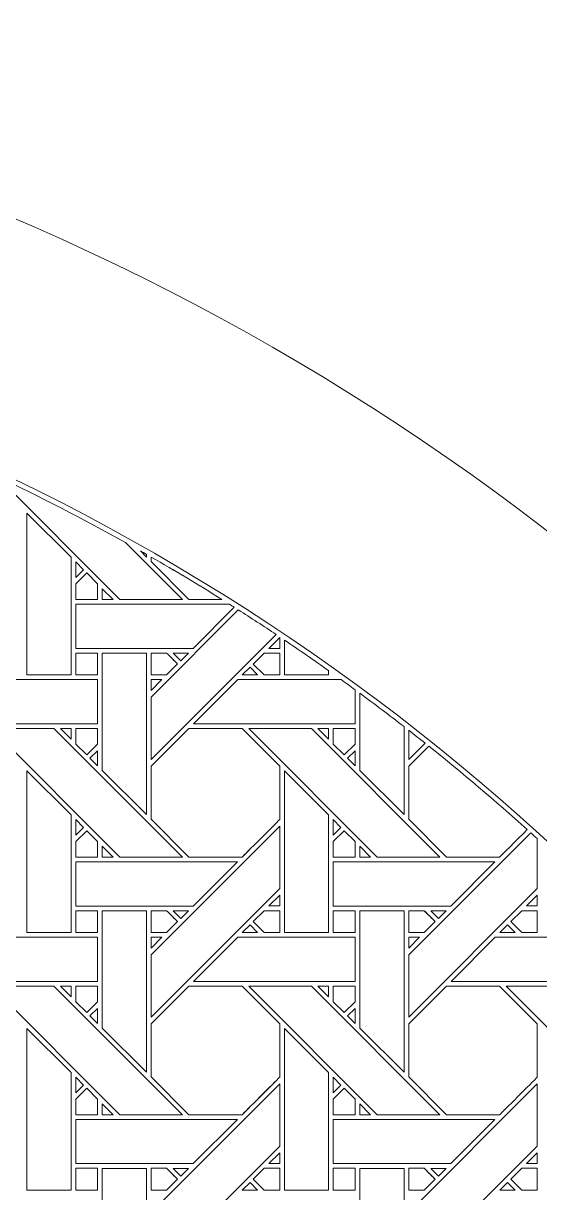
# Model space of a CAD drawing. Header units: inches. Extents: x 3.4 to 21.4, y 0.1 to 18.1.
# Drawn here: x 15.945 to 17.846, y 13.789 to 18.095 of the extents above; entities that cross this region are included whole.
import ezdxf

# ---------------------------------------------------------------- set-up
doc = ezdxf.new("R2010")
doc.units = ezdxf.units.IN
doc.header["$MEASUREMENT"] = 0
doc.layers.add('Design', color=7, linetype='Continuous', lineweight=0)

msp = doc.modelspace()

# ---------------------------------------------------------------- linework, layer by layer
at = {"layer": 'Design'}
for points, knots in [([(12.3829, 18.0948), (7.4123, 18.0948), (3.3829, 14.0653), (3.3829, 9.0948), (3.3829, 4.1242), (7.4123, 0.0948), (12.3829, 0.0948), (17.3534, 0.0948), (21.3829, 4.1242), (21.3829, 9.0948), (21.3829, 14.0653), (17.3534, 18.0948), (12.3829, 18.0948)], [0, 0, 0, 0, 1, 1, 1, 2, 2, 2, 3, 3, 3, 4, 4, 4, 4]), ([(12.3829, 17.2202), (7.8953, 17.2202), (4.2574, 13.5823), (4.2574, 9.0948), (4.2574, 4.6072), (7.8953, 0.9693), (12.3829, 0.9693), (16.8704, 0.9693), (20.5083, 4.6072), (20.5083, 9.0948), (20.5083, 13.5823), (16.8704, 17.2202), (12.3829, 17.2202)], [0, 0, 0, 0, 1, 1, 1, 2, 2, 2, 3, 3, 3, 4, 4, 4, 4]), ([(16.3203, 16.1835), (16.3203, 16.1835), (16.5303, 15.9735), (16.5303, 15.9735), (16.5303, 15.9735), (16.2993, 15.9735), (16.2993, 15.9735), (16.2993, 15.9735), (15.8452, 16.4277), (15.8452, 16.4277), (16.0065, 16.3514), (16.165, 16.2699), (16.3203, 16.1835)], [0, 0, 0, 0, 1, 1, 1, 2, 2, 2, 3, 3, 3, 4, 4, 4, 4]), ([(15.9574, 15.6955), (15.9574, 15.6955), (15.9574, 16.2913), (15.9574, 16.2913), (15.9574, 16.2913), (16.1201, 16.1292), (16.1201, 16.1292), (16.1201, 16.1292), (16.1201, 15.6955), (16.1201, 15.6955), (16.1201, 15.6955), (15.9574, 15.6955), (15.9574, 15.6955)], [0, 0, 0, 0, 1, 1, 1, 2, 2, 2, 3, 3, 3, 4, 4, 4, 4]), ([(16.3982, 16.1396), (16.3982, 16.1396), (16.3982, 16.1299), (16.3982, 16.1299), (16.3982, 16.1299), (16.3758, 16.1522), (16.3758, 16.1522), (16.3833, 16.148), (16.3907, 16.1438), (16.3982, 16.1396)], [0, 0, 0, 0, 1, 1, 1, 2, 2, 2, 3, 3, 3, 3]), ([(16.1374, 16.0549), (16.1374, 16.0549), (16.1374, 16.1117), (16.1374, 16.1117), (16.1374, 16.1117), (16.1656, 16.0831), (16.1656, 16.0831), (16.1656, 16.0831), (16.1374, 16.0549), (16.1374, 16.0549)], [0, 0, 0, 0, 1, 1, 1, 2, 2, 2, 3, 3, 3, 3]), ([(16.5546, 15.9736), (16.5546, 15.9736), (16.4153, 16.1128), (16.4153, 16.1128), (16.4153, 16.1128), (16.4153, 16.1298), (16.4153, 16.1298), (16.5032, 16.0794), (16.59, 16.0273), (16.6758, 15.9736), (16.6758, 15.9736), (16.5546, 15.9736), (16.5546, 15.9736)], [0, 0, 0, 0, 1, 1, 1, 2, 2, 2, 3, 3, 3, 4, 4, 4, 4]), ([(16.4153, 16.1298), (16.5033, 16.0793), (16.5902, 16.0272), (16.676, 15.9735), (16.676, 15.9735), (16.5545, 15.9735), (16.5545, 15.9735), (16.5545, 15.9735), (16.4153, 16.1128), (16.4153, 16.1128), (16.4153, 16.1128), (16.4153, 16.1298), (16.4153, 16.1298)], [0, 0, 0, 0, 1, 1, 1, 2, 2, 2, 3, 3, 3, 4, 4, 4, 4]), ([(16.1375, 15.9733), (16.1375, 15.9733), (16.1375, 16.0306), (16.1375, 16.0306), (16.1375, 16.0306), (16.1778, 16.071), (16.1778, 16.071), (16.1778, 16.071), (16.2181, 16.0306), (16.2181, 16.0306), (16.2181, 16.0306), (16.2181, 15.9733), (16.2181, 15.9733), (16.2181, 15.9733), (16.1375, 15.9733), (16.1375, 15.9733)], [0, 0, 0, 0, 1, 1, 1, 2, 2, 2, 3, 3, 3, 4, 4, 4, 5, 5, 5, 5]), ([(16.1778, 16.071), (16.1778, 16.071), (16.2181, 16.0306), (16.2181, 16.0306), (16.2181, 16.0306), (16.2181, 15.9733), (16.2181, 15.9733), (16.2181, 15.9733), (16.1375, 15.9733), (16.1375, 15.9733), (16.1375, 15.9733), (16.1375, 16.0306), (16.1375, 16.0306), (16.1375, 16.0306), (16.1778, 16.071), (16.1778, 16.071)], [0, 0, 0, 0, 1, 1, 1, 2, 2, 2, 3, 3, 3, 4, 4, 4, 5, 5, 5, 5]), ([(16.2354, 15.9735), (16.2354, 15.9735), (16.2354, 16.0133), (16.2354, 16.0133), (16.2354, 16.0133), (16.2751, 15.9735), (16.2751, 15.9735), (16.2751, 15.9735), (16.2354, 15.9735), (16.2354, 15.9735)], [0, 0, 0, 0, 1, 1, 1, 2, 2, 2, 3, 3, 3, 3]), ([(16.7216, 15.9447), (16.7216, 15.9447), (16.5704, 15.7936), (16.5704, 15.7936), (16.5704, 15.7936), (16.1375, 15.7936), (16.1375, 15.7936), (16.1375, 15.7936), (16.1375, 15.9563), (16.1375, 15.9563), (16.1375, 15.9563), (16.7033, 15.9563), (16.7033, 15.9563), (16.7094, 15.9524), (16.7155, 15.9485), (16.7216, 15.9447)], [0, 0, 0, 0, 1, 1, 1, 2, 2, 2, 3, 3, 3, 4, 4, 4, 5, 5, 5, 5]), ([(16.8756, 15.8444), (16.8756, 15.8444), (16.4153, 15.3841), (16.4153, 15.3841), (16.4153, 15.3841), (16.4153, 15.6142), (16.4153, 15.6142), (16.4153, 15.6142), (16.7364, 15.9353), (16.7364, 15.9353), (16.7832, 15.9055), (16.8296, 15.8751), (16.8756, 15.8444)], [0, 0, 0, 0, 1, 1, 1, 2, 2, 2, 3, 3, 3, 4, 4, 4, 4]), ([(16.889, 15.7936), (16.889, 15.7936), (16.8492, 15.7936), (16.8492, 15.7936), (16.8492, 15.7936), (16.889, 15.8334), (16.889, 15.8334), (16.889, 15.8334), (16.889, 15.7936), (16.889, 15.7936)], [0, 0, 0, 0, 1, 1, 1, 2, 2, 2, 3, 3, 3, 3]), ([(16.9061, 15.8241), (16.9608, 15.7872), (17.0151, 15.7497), (17.0689, 15.7116), (17.0689, 15.7116), (17.0689, 15.6955), (17.0689, 15.6955), (17.0689, 15.6955), (16.9061, 15.6955), (16.9061, 15.6955), (16.9061, 15.6955), (16.9061, 15.8241), (16.9061, 15.8241)], [0, 0, 0, 0, 1, 1, 1, 2, 2, 2, 3, 3, 3, 4, 4, 4, 4]), ([(16.1375, 15.6956), (16.1375, 15.6956), (16.1375, 15.7763), (16.1375, 15.7763), (16.1375, 15.7763), (16.2177, 15.7763), (16.2177, 15.7763), (16.2177, 15.7763), (16.2177, 15.6956), (16.2177, 15.6956), (16.2177, 15.6956), (16.1375, 15.6956), (16.1375, 15.6956)], [0, 0, 0, 0, 1, 1, 1, 2, 2, 2, 3, 3, 3, 4, 4, 4, 4]), ([(16.2177, 15.6956), (16.2177, 15.6956), (16.1375, 15.6956), (16.1375, 15.6956), (16.1375, 15.6956), (16.1375, 15.7763), (16.1375, 15.7763), (16.1375, 15.7763), (16.2177, 15.7763), (16.2177, 15.7763), (16.2177, 15.7763), (16.2177, 15.6956), (16.2177, 15.6956)], [0, 0, 0, 0, 1, 1, 1, 2, 2, 2, 3, 3, 3, 4, 4, 4, 4]), ([(16.2352, 15.3441), (16.2352, 15.3441), (16.2352, 15.7763), (16.2352, 15.7763), (16.2352, 15.7763), (16.3982, 15.7763), (16.3982, 15.7763), (16.3982, 15.7763), (16.3982, 15.1812), (16.3982, 15.1812), (16.3982, 15.1812), (16.2352, 15.3441), (16.2352, 15.3441)], [0, 0, 0, 0, 1, 1, 1, 2, 2, 2, 3, 3, 3, 4, 4, 4, 4]), ([(16.4723, 15.6956), (16.4723, 15.6956), (16.4153, 15.6956), (16.4153, 15.6956), (16.4153, 15.6956), (16.4153, 15.7763), (16.4153, 15.7763), (16.4153, 15.7763), (16.4724, 15.7763), (16.4724, 15.7763), (16.4775, 15.7712), (16.5083, 15.7404), (16.5127, 15.736), (16.5127, 15.736), (16.4723, 15.6956), (16.4723, 15.6956)], [0, 0, 0, 0, 1, 1, 1, 2, 2, 2, 3, 3, 3, 4, 4, 4, 5, 5, 5, 5]), ([(16.5127, 15.736), (16.5127, 15.736), (16.4723, 15.6956), (16.4723, 15.6956), (16.4723, 15.6956), (16.4153, 15.6956), (16.4153, 15.6956), (16.4153, 15.6956), (16.4153, 15.7763), (16.4153, 15.7763), (16.4153, 15.7763), (16.4724, 15.7763), (16.4724, 15.7763), (16.4777, 15.7711), (16.5085, 15.7402), (16.5127, 15.736)], [0, 0, 0, 0, 1, 1, 1, 2, 2, 2, 3, 3, 3, 4, 4, 4, 5, 5, 5, 5]), ([(16.4967, 15.7763), (16.4967, 15.7763), (16.5532, 15.7763), (16.5532, 15.7763), (16.5532, 15.7763), (16.5249, 15.7481), (16.5249, 15.7481), (16.5249, 15.7481), (16.4967, 15.7763), (16.4967, 15.7763)], [0, 0, 0, 0, 1, 1, 1, 2, 2, 2, 3, 3, 3, 3]), ([(16.7915, 15.7359), (16.7915, 15.7359), (16.832, 15.7764), (16.832, 15.7764), (16.832, 15.7764), (16.889, 15.7764), (16.889, 15.7764), (16.889, 15.7764), (16.889, 15.6956), (16.889, 15.6956), (16.889, 15.6956), (16.8319, 15.6956), (16.8319, 15.6956), (16.8319, 15.6956), (16.7915, 15.7359), (16.7915, 15.7359)], [0, 0, 0, 0, 1, 1, 1, 2, 2, 2, 3, 3, 3, 4, 4, 4, 5, 5, 5, 5]), ([(16.889, 15.6956), (16.889, 15.6956), (16.8319, 15.6956), (16.8319, 15.6956), (16.8319, 15.6956), (16.7915, 15.7359), (16.7915, 15.7359), (16.7915, 15.7359), (16.832, 15.7764), (16.832, 15.7764), (16.832, 15.7764), (16.889, 15.7764), (16.889, 15.7764), (16.889, 15.7764), (16.889, 15.6956), (16.889, 15.6956)], [0, 0, 0, 0, 1, 1, 1, 2, 2, 2, 3, 3, 3, 4, 4, 4, 5, 5, 5, 5]), ([(16.7511, 15.6955), (16.7511, 15.6955), (16.7794, 15.7238), (16.7794, 15.7238), (16.7794, 15.7238), (16.8076, 15.6955), (16.8076, 15.6955), (16.8076, 15.6955), (16.7511, 15.6955), (16.7511, 15.6955)], [0, 0, 0, 0, 1, 1, 1, 2, 2, 2, 3, 3, 3, 3]), ([(16.2177, 15.6784), (16.2177, 15.6784), (16.2177, 15.5155), (16.2177, 15.5155), (16.2177, 15.5155), (15.6224, 15.5155), (15.6224, 15.5155), (15.6224, 15.5155), (15.7853, 15.6784), (15.7853, 15.6784), (15.7853, 15.6784), (16.2177, 15.6784), (16.2177, 15.6784)], [0, 0, 0, 0, 1, 1, 1, 2, 2, 2, 3, 3, 3, 4, 4, 4, 4]), ([(16.4551, 15.6784), (16.4551, 15.6784), (16.4153, 15.6385), (16.4153, 15.6385), (16.4153, 15.6385), (16.4153, 15.6784), (16.4153, 15.6784), (16.4153, 15.6784), (16.4551, 15.6784), (16.4551, 15.6784)], [0, 0, 0, 0, 1, 1, 1, 2, 2, 2, 3, 3, 3, 3]), ([(17.1664, 15.6412), (17.1664, 15.6412), (17.1664, 15.5156), (17.1664, 15.5156), (17.1664, 15.5156), (16.5711, 15.5156), (16.5711, 15.5156), (16.5711, 15.5156), (16.734, 15.6784), (16.734, 15.6784), (16.734, 15.6784), (17.1152, 15.6784), (17.1152, 15.6784), (17.1323, 15.666), (17.1494, 15.6537), (17.1664, 15.6412)], [0, 0, 0, 0, 1, 1, 1, 2, 2, 2, 3, 3, 3, 4, 4, 4, 5, 5, 5, 5]), ([(17.184, 15.6283), (17.2388, 15.5879), (17.2931, 15.5469), (17.3469, 15.5052), (17.3469, 15.5052), (17.3469, 15.1812), (17.3469, 15.1812), (17.3469, 15.1812), (17.184, 15.3441), (17.184, 15.3441), (17.184, 15.3441), (17.184, 15.6283), (17.184, 15.6283)], [0, 0, 0, 0, 1, 1, 1, 2, 2, 2, 3, 3, 3, 4, 4, 4, 4]), ([(16.5303, 15.0248), (16.5303, 15.0248), (16.2993, 15.0248), (16.2993, 15.0248), (16.2993, 15.0248), (15.8257, 15.4984), (15.8257, 15.4984), (15.8257, 15.4984), (16.0567, 15.4984), (16.0567, 15.4984), (16.0567, 15.4984), (16.5303, 15.0248), (16.5303, 15.0248)], [0, 0, 0, 0, 1, 1, 1, 2, 2, 2, 3, 3, 3, 4, 4, 4, 4]), ([(16.0808, 15.4984), (16.0808, 15.4984), (16.1202, 15.4984), (16.1202, 15.4984), (16.1202, 15.4984), (16.1202, 15.4586), (16.1202, 15.4586), (16.1202, 15.4586), (16.0808, 15.4984), (16.0808, 15.4984)], [0, 0, 0, 0, 1, 1, 1, 2, 2, 2, 3, 3, 3, 3]), ([(16.2177, 15.4985), (16.2177, 15.4985), (16.2177, 15.4409), (16.2177, 15.4409), (16.2177, 15.4409), (16.1778, 15.4009), (16.1778, 15.4009), (16.1778, 15.4009), (16.1375, 15.4413), (16.1375, 15.4413), (16.1375, 15.4413), (16.1375, 15.4985), (16.1375, 15.4985), (16.1375, 15.4985), (16.2177, 15.4985), (16.2177, 15.4985)], [0, 0, 0, 0, 1, 1, 1, 2, 2, 2, 3, 3, 3, 4, 4, 4, 5, 5, 5, 5]), ([(16.1778, 15.4009), (16.1778, 15.4009), (16.1375, 15.4413), (16.1375, 15.4413), (16.1375, 15.4413), (16.1375, 15.4985), (16.1375, 15.4985), (16.1375, 15.4985), (16.2177, 15.4985), (16.2177, 15.4985), (16.2177, 15.4985), (16.2177, 15.4409), (16.2177, 15.4409), (16.2177, 15.4409), (16.1778, 15.4009), (16.1778, 15.4009)], [0, 0, 0, 0, 1, 1, 1, 2, 2, 2, 3, 3, 3, 4, 4, 4, 5, 5, 5, 5]), ([(16.889, 15.3597), (16.889, 15.3597), (16.889, 15.1635), (16.889, 15.1635), (16.8712, 15.1456), (16.7593, 15.0339), (16.7503, 15.0248), (16.7503, 15.0248), (16.5546, 15.0248), (16.5546, 15.0248), (16.5546, 15.0248), (16.4153, 15.1641), (16.4153, 15.1641), (16.4153, 15.1641), (16.4153, 15.3597), (16.4153, 15.3597), (16.4153, 15.3597), (16.554, 15.4985), (16.554, 15.4985), (16.554, 15.4985), (16.7502, 15.4985), (16.7502, 15.4985), (16.7502, 15.4985), (16.889, 15.3597), (16.889, 15.3597)], [0, 0, 0, 0, 1, 1, 1, 2, 2, 2, 3, 3, 3, 4, 4, 4, 5, 5, 5, 6, 6, 6, 7, 7, 7, 8, 8, 8, 8]), ([(16.889, 15.3597), (16.889, 15.3597), (16.889, 15.1635), (16.889, 15.1635), (16.8711, 15.1455), (16.7592, 15.0338), (16.7503, 15.0248), (16.7503, 15.0248), (16.5546, 15.0248), (16.5546, 15.0248), (16.5546, 15.0248), (16.4153, 15.1641), (16.4153, 15.1641), (16.4153, 15.1641), (16.4153, 15.3597), (16.4153, 15.3597), (16.4153, 15.3597), (16.554, 15.4985), (16.554, 15.4985), (16.554, 15.4985), (16.7502, 15.4985), (16.7502, 15.4985), (16.7502, 15.4985), (16.889, 15.3597), (16.889, 15.3597)], [0, 0, 0, 0, 1, 1, 1, 2, 2, 2, 3, 3, 3, 4, 4, 4, 5, 5, 5, 6, 6, 6, 7, 7, 7, 8, 8, 8, 8]), ([(17.479, 15.0248), (17.479, 15.0248), (17.248, 15.0248), (17.248, 15.0248), (17.248, 15.0248), (16.7745, 15.4984), (16.7745, 15.4984), (16.7745, 15.4984), (17.0054, 15.4984), (17.0054, 15.4984), (17.0054, 15.4984), (17.479, 15.0248), (17.479, 15.0248)], [0, 0, 0, 0, 1, 1, 1, 2, 2, 2, 3, 3, 3, 4, 4, 4, 4]), ([(17.0295, 15.4984), (17.0295, 15.4984), (17.069, 15.4984), (17.069, 15.4984), (17.069, 15.4984), (17.069, 15.4586), (17.069, 15.4586), (17.069, 15.4586), (17.0295, 15.4984), (17.0295, 15.4984)], [0, 0, 0, 0, 1, 1, 1, 2, 2, 2, 3, 3, 3, 3]), ([(17.0862, 15.4413), (17.0862, 15.4413), (17.0862, 15.4985), (17.0862, 15.4985), (17.0862, 15.4985), (17.1665, 15.4985), (17.1665, 15.4985), (17.1665, 15.4985), (17.1665, 15.4409), (17.1665, 15.4409), (17.1665, 15.4409), (17.1265, 15.4009), (17.1265, 15.4009), (17.1265, 15.4009), (17.0862, 15.4413), (17.0862, 15.4413)], [0, 0, 0, 0, 1, 1, 1, 2, 2, 2, 3, 3, 3, 4, 4, 4, 5, 5, 5, 5]), ([(17.1665, 15.4409), (17.1665, 15.4409), (17.1265, 15.4009), (17.1265, 15.4009), (17.1265, 15.4009), (17.0862, 15.4413), (17.0862, 15.4413), (17.0862, 15.4413), (17.0862, 15.4985), (17.0862, 15.4985), (17.0862, 15.4985), (17.1665, 15.4985), (17.1665, 15.4985), (17.1665, 15.4985), (17.1665, 15.4409), (17.1665, 15.4409)], [0, 0, 0, 0, 1, 1, 1, 2, 2, 2, 3, 3, 3, 4, 4, 4, 5, 5, 5, 5]), ([(17.364, 15.4919), (17.3842, 15.4761), (17.4043, 15.4603), (17.4243, 15.4444), (17.4243, 15.4444), (17.364, 15.3841), (17.364, 15.3841), (17.364, 15.3841), (17.364, 15.4919), (17.364, 15.4919)], [0, 0, 0, 0, 1, 1, 1, 2, 2, 2, 3, 3, 3, 3]), ([(16.2177, 15.4166), (16.2177, 15.4166), (16.2177, 15.3614), (16.2177, 15.3614), (16.2177, 15.3614), (16.1899, 15.3888), (16.1899, 15.3888), (16.1899, 15.3888), (16.2177, 15.4166), (16.2177, 15.4166)], [0, 0, 0, 0, 1, 1, 1, 2, 2, 2, 3, 3, 3, 3]), ([(17.1387, 15.3888), (17.1387, 15.3888), (17.1664, 15.4166), (17.1664, 15.4166), (17.1664, 15.4166), (17.1664, 15.3614), (17.1664, 15.3614), (17.1664, 15.3614), (17.1387, 15.3888), (17.1387, 15.3888)], [0, 0, 0, 0, 1, 1, 1, 2, 2, 2, 3, 3, 3, 3]), ([(17.699, 15.0248), (17.699, 15.0248), (17.5033, 15.0248), (17.5033, 15.0248), (17.5033, 15.0248), (17.3641, 15.1641), (17.3641, 15.1641), (17.3641, 15.1641), (17.3641, 15.3597), (17.3641, 15.3597), (17.3641, 15.3597), (17.4379, 15.4336), (17.4379, 15.4336), (17.5618, 15.3347), (17.6827, 15.2322), (17.8005, 15.1263), (17.761, 15.0867), (17.7053, 15.0311), (17.699, 15.0248)], [0, 0, 0, 0, 1, 1, 1, 2, 2, 2, 3, 3, 3, 4, 4, 4, 5, 5, 5, 6, 6, 6, 6]), ([(17.8005, 15.1263), (17.761, 15.0868), (17.7053, 15.0311), (17.699, 15.0248), (17.699, 15.0248), (17.5033, 15.0248), (17.5033, 15.0248), (17.5033, 15.0248), (17.3641, 15.1641), (17.3641, 15.1641), (17.3641, 15.1641), (17.3641, 15.3597), (17.3641, 15.3597), (17.3641, 15.3597), (17.4379, 15.4336), (17.4379, 15.4336), (17.5618, 15.3347), (17.6827, 15.2322), (17.8005, 15.1263)], [0, 0, 0, 0, 1, 1, 1, 2, 2, 2, 3, 3, 3, 4, 4, 4, 5, 5, 5, 6, 6, 6, 6]), ([(15.9574, 14.7468), (15.9574, 14.7468), (15.9574, 15.3426), (15.9574, 15.3426), (15.9574, 15.3426), (16.1201, 15.1805), (16.1201, 15.1805), (16.1201, 15.1805), (16.1201, 14.7468), (16.1201, 14.7468), (16.1201, 14.7468), (15.9574, 14.7468), (15.9574, 14.7468)], [0, 0, 0, 0, 1, 1, 1, 2, 2, 2, 3, 3, 3, 4, 4, 4, 4]), ([(16.9061, 14.7468), (16.9061, 14.7468), (16.9061, 15.3426), (16.9061, 15.3426), (16.9061, 15.3426), (17.0689, 15.1805), (17.0689, 15.1805), (17.0689, 15.1805), (17.0689, 14.7468), (17.0689, 14.7468), (17.0689, 14.7468), (16.9061, 14.7468), (16.9061, 14.7468)], [0, 0, 0, 0, 1, 1, 1, 2, 2, 2, 3, 3, 3, 4, 4, 4, 4]), ([(16.1374, 15.1062), (16.1374, 15.1062), (16.1374, 15.163), (16.1374, 15.163), (16.1374, 15.163), (16.1656, 15.1344), (16.1656, 15.1344), (16.1656, 15.1344), (16.1374, 15.1062), (16.1374, 15.1062)], [0, 0, 0, 0, 1, 1, 1, 2, 2, 2, 3, 3, 3, 3]), ([(17.0862, 15.1062), (17.0862, 15.1062), (17.0862, 15.163), (17.0862, 15.163), (17.0862, 15.163), (17.1144, 15.1344), (17.1144, 15.1344), (17.1144, 15.1344), (17.0862, 15.1062), (17.0862, 15.1062)], [0, 0, 0, 0, 1, 1, 1, 2, 2, 2, 3, 3, 3, 3]), ([(16.1375, 15.0246), (16.1375, 15.0246), (16.1375, 15.0819), (16.1375, 15.0819), (16.1375, 15.0819), (16.1778, 15.1222), (16.1778, 15.1222), (16.1778, 15.1222), (16.2181, 15.0819), (16.2181, 15.0819), (16.2181, 15.0819), (16.2181, 15.0246), (16.2181, 15.0246), (16.2181, 15.0246), (16.1375, 15.0246), (16.1375, 15.0246)], [0, 0, 0, 0, 1, 1, 1, 2, 2, 2, 3, 3, 3, 4, 4, 4, 5, 5, 5, 5]), ([(16.2181, 15.0246), (16.2181, 15.0246), (16.1375, 15.0246), (16.1375, 15.0246), (16.1375, 15.0246), (16.1375, 15.0819), (16.1375, 15.0819), (16.1375, 15.0819), (16.1778, 15.1222), (16.1778, 15.1222), (16.1778, 15.1222), (16.2181, 15.0819), (16.2181, 15.0819), (16.2181, 15.0819), (16.2181, 15.0246), (16.2181, 15.0246)], [0, 0, 0, 0, 1, 1, 1, 2, 2, 2, 3, 3, 3, 4, 4, 4, 5, 5, 5, 5]), ([(16.889, 14.909), (16.889, 14.909), (16.4153, 14.4354), (16.4153, 14.4354), (16.4153, 14.4354), (16.4153, 14.6655), (16.4153, 14.6655), (16.4153, 14.6655), (16.889, 15.139), (16.889, 15.139), (16.889, 15.139), (16.889, 14.909), (16.889, 14.909)], [0, 0, 0, 0, 1, 1, 1, 2, 2, 2, 3, 3, 3, 4, 4, 4, 4]), ([(17.1669, 15.0246), (17.1669, 15.0246), (17.0862, 15.0246), (17.0862, 15.0246), (17.0862, 15.0246), (17.0862, 15.0819), (17.0862, 15.0819), (17.0862, 15.0819), (17.1265, 15.1222), (17.1265, 15.1222), (17.1265, 15.1222), (17.1669, 15.0819), (17.1669, 15.0819), (17.1669, 15.0819), (17.1669, 15.0246), (17.1669, 15.0246)], [0, 0, 0, 0, 1, 1, 1, 2, 2, 2, 3, 3, 3, 4, 4, 4, 5, 5, 5, 5]), ([(17.1265, 15.1222), (17.1265, 15.1222), (17.1669, 15.0819), (17.1669, 15.0819), (17.1669, 15.0819), (17.1669, 15.0246), (17.1669, 15.0246), (17.1669, 15.0246), (17.0862, 15.0246), (17.0862, 15.0246), (17.0862, 15.0246), (17.0862, 15.0819), (17.0862, 15.0819), (17.0862, 15.0819), (17.1265, 15.1222), (17.1265, 15.1222)], [0, 0, 0, 0, 1, 1, 1, 2, 2, 2, 3, 3, 3, 4, 4, 4, 5, 5, 5, 5]), ([(17.8377, 15.0928), (17.8377, 15.0928), (17.8377, 14.909), (17.8377, 14.909), (17.8377, 14.909), (17.364, 14.4354), (17.364, 14.4354), (17.364, 14.4354), (17.364, 14.6655), (17.364, 14.6655), (17.364, 14.6655), (17.8134, 15.1147), (17.8134, 15.1147), (17.8215, 15.1074), (17.8296, 15.1001), (17.8377, 15.0928)], [0, 0, 0, 0, 1, 1, 1, 2, 2, 2, 3, 3, 3, 4, 4, 4, 5, 5, 5, 5]), ([(16.2354, 15.0248), (16.2354, 15.0248), (16.2354, 15.0646), (16.2354, 15.0646), (16.2354, 15.0646), (16.2751, 15.0248), (16.2751, 15.0248), (16.2751, 15.0248), (16.2354, 15.0248), (16.2354, 15.0248)], [0, 0, 0, 0, 1, 1, 1, 2, 2, 2, 3, 3, 3, 3]), ([(17.1841, 15.0248), (17.1841, 15.0248), (17.1841, 15.0646), (17.1841, 15.0646), (17.1841, 15.0646), (17.2238, 15.0248), (17.2238, 15.0248), (17.2238, 15.0248), (17.1841, 15.0248), (17.1841, 15.0248)], [0, 0, 0, 0, 1, 1, 1, 2, 2, 2, 3, 3, 3, 3]), ([(16.7332, 15.0075), (16.7332, 15.0075), (16.5704, 14.8448), (16.5704, 14.8448), (16.5704, 14.8448), (16.1375, 14.8448), (16.1375, 14.8448), (16.1375, 14.8448), (16.1375, 15.0075), (16.1375, 15.0075), (16.1375, 15.0075), (16.7332, 15.0075), (16.7332, 15.0075)], [0, 0, 0, 0, 1, 1, 1, 2, 2, 2, 3, 3, 3, 4, 4, 4, 4]), ([(17.0862, 14.8448), (17.0862, 14.8448), (17.0862, 15.0075), (17.0862, 15.0075), (17.0862, 15.0075), (17.6819, 15.0075), (17.6819, 15.0075), (17.6819, 15.0075), (17.5191, 14.8448), (17.5191, 14.8448), (17.5191, 14.8448), (17.0862, 14.8448), (17.0862, 14.8448)], [0, 0, 0, 0, 1, 1, 1, 2, 2, 2, 3, 3, 3, 4, 4, 4, 4]), ([(16.889, 14.8449), (16.889, 14.8449), (16.8492, 14.8449), (16.8492, 14.8449), (16.8492, 14.8449), (16.889, 14.8846), (16.889, 14.8846), (16.889, 14.8846), (16.889, 14.8449), (16.889, 14.8449)], [0, 0, 0, 0, 1, 1, 1, 2, 2, 2, 3, 3, 3, 3]), ([(17.8377, 14.8449), (17.8377, 14.8449), (17.7979, 14.8449), (17.7979, 14.8449), (17.7979, 14.8449), (17.8377, 14.8846), (17.8377, 14.8846), (17.8377, 14.8846), (17.8377, 14.8449), (17.8377, 14.8449)], [0, 0, 0, 0, 1, 1, 1, 2, 2, 2, 3, 3, 3, 3]), ([(16.1375, 14.8276), (16.1375, 14.8276), (16.2177, 14.8276), (16.2177, 14.8276), (16.2177, 14.8276), (16.2177, 14.7468), (16.2177, 14.7468), (16.2177, 14.7468), (16.1375, 14.7468), (16.1375, 14.7468), (16.1375, 14.7468), (16.1375, 14.8276), (16.1375, 14.8276)], [0, 0, 0, 0, 1, 1, 1, 2, 2, 2, 3, 3, 3, 4, 4, 4, 4]), ([(16.1375, 14.7468), (16.1375, 14.7468), (16.1375, 14.8276), (16.1375, 14.8276), (16.1375, 14.8276), (16.2177, 14.8276), (16.2177, 14.8276), (16.2177, 14.8276), (16.2177, 14.7468), (16.2177, 14.7468), (16.2177, 14.7468), (16.1375, 14.7468), (16.1375, 14.7468)], [0, 0, 0, 0, 1, 1, 1, 2, 2, 2, 3, 3, 3, 4, 4, 4, 4]), ([(16.2352, 14.3954), (16.2352, 14.3954), (16.2352, 14.8276), (16.2352, 14.8276), (16.2352, 14.8276), (16.3982, 14.8276), (16.3982, 14.8276), (16.3982, 14.8276), (16.3982, 14.2324), (16.3982, 14.2324), (16.3982, 14.2324), (16.2352, 14.3954), (16.2352, 14.3954)], [0, 0, 0, 0, 1, 1, 1, 2, 2, 2, 3, 3, 3, 4, 4, 4, 4]), ([(16.4153, 14.7468), (16.4153, 14.7468), (16.4153, 14.8276), (16.4153, 14.8276), (16.4153, 14.8276), (16.4724, 14.8276), (16.4724, 14.8276), (16.4775, 14.8225), (16.5083, 14.7917), (16.5127, 14.7873), (16.5127, 14.7873), (16.4723, 14.7468), (16.4723, 14.7468), (16.4723, 14.7468), (16.4153, 14.7468), (16.4153, 14.7468)], [0, 0, 0, 0, 1, 1, 1, 2, 2, 2, 3, 3, 3, 4, 4, 4, 5, 5, 5, 5]), ([(16.4983, 14.8016), (16.4983, 14.8016), (16.5127, 14.7873), (16.5127, 14.7873), (16.5127, 14.7873), (16.4723, 14.7468), (16.4723, 14.7468), (16.4723, 14.7468), (16.4153, 14.7468), (16.4153, 14.7468), (16.4153, 14.7468), (16.4153, 14.8276), (16.4153, 14.8276), (16.4153, 14.8276), (16.4724, 14.8276), (16.4724, 14.8276), (16.478, 14.822), (16.4886, 14.8113), (16.4983, 14.8016)], [0, 0, 0, 0, 1, 1, 1, 2, 2, 2, 3, 3, 3, 4, 4, 4, 5, 5, 5, 6, 6, 6, 6]), ([(16.4967, 14.8276), (16.4967, 14.8276), (16.5532, 14.8276), (16.5532, 14.8276), (16.5532, 14.8276), (16.5249, 14.7994), (16.5249, 14.7994), (16.5249, 14.7994), (16.4967, 14.8276), (16.4967, 14.8276)], [0, 0, 0, 0, 1, 1, 1, 2, 2, 2, 3, 3, 3, 3]), ([(16.8319, 14.7468), (16.8319, 14.7468), (16.7915, 14.7872), (16.7915, 14.7872), (16.7915, 14.7872), (16.832, 14.8276), (16.832, 14.8276), (16.832, 14.8276), (16.889, 14.8276), (16.889, 14.8276), (16.889, 14.8276), (16.889, 14.7468), (16.889, 14.7468), (16.889, 14.7468), (16.8319, 14.7468), (16.8319, 14.7468)], [0, 0, 0, 0, 1, 1, 1, 2, 2, 2, 3, 3, 3, 4, 4, 4, 5, 5, 5, 5]), ([(16.889, 14.7468), (16.889, 14.7468), (16.8319, 14.7468), (16.8319, 14.7468), (16.8319, 14.7468), (16.7915, 14.7872), (16.7915, 14.7872), (16.7915, 14.7872), (16.832, 14.8276), (16.832, 14.8276), (16.832, 14.8276), (16.889, 14.8276), (16.889, 14.8276), (16.889, 14.8276), (16.889, 14.7468), (16.889, 14.7468)], [0, 0, 0, 0, 1, 1, 1, 2, 2, 2, 3, 3, 3, 4, 4, 4, 5, 5, 5, 5]), ([(17.1665, 14.7468), (17.1665, 14.7468), (17.0862, 14.7468), (17.0862, 14.7468), (17.0862, 14.7468), (17.0862, 14.8276), (17.0862, 14.8276), (17.0862, 14.8276), (17.1665, 14.8276), (17.1665, 14.8276), (17.1665, 14.8276), (17.1665, 14.7468), (17.1665, 14.7468)], [0, 0, 0, 0, 1, 1, 1, 2, 2, 2, 3, 3, 3, 4, 4, 4, 4]), ([(17.0862, 14.7468), (17.0862, 14.7468), (17.0862, 14.8276), (17.0862, 14.8276), (17.0862, 14.8276), (17.1665, 14.8276), (17.1665, 14.8276), (17.1665, 14.8276), (17.1665, 14.7468), (17.1665, 14.7468), (17.1665, 14.7468), (17.0862, 14.7468), (17.0862, 14.7468)], [0, 0, 0, 0, 1, 1, 1, 2, 2, 2, 3, 3, 3, 4, 4, 4, 4]), ([(17.3469, 14.2324), (17.3469, 14.2324), (17.184, 14.3954), (17.184, 14.3954), (17.184, 14.3954), (17.184, 14.8276), (17.184, 14.8276), (17.184, 14.8276), (17.3469, 14.8276), (17.3469, 14.8276), (17.3469, 14.8276), (17.3469, 14.2324), (17.3469, 14.2324)], [0, 0, 0, 0, 1, 1, 1, 2, 2, 2, 3, 3, 3, 4, 4, 4, 4]), ([(17.3641, 14.7468), (17.3641, 14.7468), (17.3641, 14.8276), (17.3641, 14.8276), (17.3641, 14.8276), (17.4211, 14.8276), (17.4211, 14.8276), (17.4263, 14.8225), (17.457, 14.7917), (17.4615, 14.7873), (17.4615, 14.7873), (17.421, 14.7468), (17.421, 14.7468), (17.421, 14.7468), (17.3641, 14.7468), (17.3641, 14.7468)], [0, 0, 0, 0, 1, 1, 1, 2, 2, 2, 3, 3, 3, 4, 4, 4, 5, 5, 5, 5]), ([(17.3641, 14.7468), (17.3641, 14.7468), (17.3641, 14.8276), (17.3641, 14.8276), (17.3641, 14.8276), (17.4211, 14.8276), (17.4211, 14.8276), (17.4266, 14.8221), (17.4368, 14.8119), (17.4463, 14.8024), (17.4463, 14.8024), (17.4615, 14.7873), (17.4615, 14.7873), (17.4615, 14.7873), (17.421, 14.7468), (17.421, 14.7468), (17.421, 14.7468), (17.3641, 14.7468), (17.3641, 14.7468)], [0, 0, 0, 0, 1, 1, 1, 2, 2, 2, 3, 3, 3, 4, 4, 4, 5, 5, 5, 6, 6, 6, 6]), ([(17.4455, 14.8276), (17.4455, 14.8276), (17.5019, 14.8276), (17.5019, 14.8276), (17.5019, 14.8276), (17.4736, 14.7994), (17.4736, 14.7994), (17.4736, 14.7994), (17.4455, 14.8276), (17.4455, 14.8276)], [0, 0, 0, 0, 1, 1, 1, 2, 2, 2, 3, 3, 3, 3]), ([(17.7806, 14.7468), (17.7806, 14.7468), (17.7403, 14.7872), (17.7403, 14.7872), (17.7403, 14.7872), (17.7807, 14.8276), (17.7807, 14.8276), (17.7807, 14.8276), (17.8377, 14.8276), (17.8377, 14.8276), (17.8377, 14.8276), (17.8377, 14.7468), (17.8377, 14.7468), (17.8377, 14.7468), (17.7806, 14.7468), (17.7806, 14.7468)], [0, 0, 0, 0, 1, 1, 1, 2, 2, 2, 3, 3, 3, 4, 4, 4, 5, 5, 5, 5]), ([(17.8377, 14.7468), (17.8377, 14.7468), (17.7806, 14.7468), (17.7806, 14.7468), (17.7806, 14.7468), (17.7403, 14.7872), (17.7403, 14.7872), (17.7403, 14.7872), (17.7807, 14.8276), (17.7807, 14.8276), (17.7807, 14.8276), (17.8377, 14.8276), (17.8377, 14.8276), (17.8377, 14.8276), (17.8377, 14.7468), (17.8377, 14.7468)], [0, 0, 0, 0, 1, 1, 1, 2, 2, 2, 3, 3, 3, 4, 4, 4, 5, 5, 5, 5]), ([(16.7511, 14.7468), (16.7511, 14.7468), (16.7794, 14.775), (16.7794, 14.775), (16.7794, 14.775), (16.8076, 14.7468), (16.8076, 14.7468), (16.8076, 14.7468), (16.7511, 14.7468), (16.7511, 14.7468)], [0, 0, 0, 0, 1, 1, 1, 2, 2, 2, 3, 3, 3, 3]), ([(17.6999, 14.7468), (17.6999, 14.7468), (17.7281, 14.775), (17.7281, 14.775), (17.7281, 14.775), (17.7564, 14.7468), (17.7564, 14.7468), (17.7564, 14.7468), (17.6999, 14.7468), (17.6999, 14.7468)], [0, 0, 0, 0, 1, 1, 1, 2, 2, 2, 3, 3, 3, 3]), ([(16.2177, 14.7296), (16.2177, 14.7296), (16.2177, 14.5668), (16.2177, 14.5668), (16.2177, 14.5668), (15.6224, 14.5668), (15.6224, 14.5668), (15.6224, 14.5668), (15.7853, 14.7296), (15.7853, 14.7296), (15.7853, 14.7296), (16.2177, 14.7296), (16.2177, 14.7296)], [0, 0, 0, 0, 1, 1, 1, 2, 2, 2, 3, 3, 3, 4, 4, 4, 4]), ([(16.4551, 14.7296), (16.4551, 14.7296), (16.4153, 14.6898), (16.4153, 14.6898), (16.4153, 14.6898), (16.4153, 14.7296), (16.4153, 14.7296), (16.4153, 14.7296), (16.4551, 14.7296), (16.4551, 14.7296)], [0, 0, 0, 0, 1, 1, 1, 2, 2, 2, 3, 3, 3, 3]), ([(17.1664, 14.7296), (17.1664, 14.7296), (17.1664, 14.5668), (17.1664, 14.5668), (17.1664, 14.5668), (16.5711, 14.5668), (16.5711, 14.5668), (16.5711, 14.5668), (16.734, 14.7296), (16.734, 14.7296), (16.734, 14.7296), (17.1664, 14.7296), (17.1664, 14.7296)], [0, 0, 0, 0, 1, 1, 1, 2, 2, 2, 3, 3, 3, 4, 4, 4, 4]), ([(17.4039, 14.7296), (17.4039, 14.7296), (17.364, 14.6898), (17.364, 14.6898), (17.364, 14.6898), (17.364, 14.7296), (17.364, 14.7296), (17.364, 14.7296), (17.4039, 14.7296), (17.4039, 14.7296)], [0, 0, 0, 0, 1, 1, 1, 2, 2, 2, 3, 3, 3, 3]), ([(18.1152, 14.7296), (18.1152, 14.7296), (18.1152, 14.5668), (18.1152, 14.5668), (18.1152, 14.5668), (17.5199, 14.5668), (17.5199, 14.5668), (17.5199, 14.5668), (17.6827, 14.7296), (17.6827, 14.7296), (17.6827, 14.7296), (18.1152, 14.7296), (18.1152, 14.7296)], [0, 0, 0, 0, 1, 1, 1, 2, 2, 2, 3, 3, 3, 4, 4, 4, 4]), ([(16.5303, 14.076), (16.5303, 14.076), (16.2993, 14.076), (16.2993, 14.076), (16.2993, 14.076), (15.8257, 14.5497), (15.8257, 14.5497), (15.8257, 14.5497), (16.0567, 14.5497), (16.0567, 14.5497), (16.0567, 14.5497), (16.5303, 14.076), (16.5303, 14.076)], [0, 0, 0, 0, 1, 1, 1, 2, 2, 2, 3, 3, 3, 4, 4, 4, 4]), ([(16.0808, 14.5497), (16.0808, 14.5497), (16.1202, 14.5497), (16.1202, 14.5497), (16.1202, 14.5497), (16.1202, 14.5099), (16.1202, 14.5099), (16.1202, 14.5099), (16.0808, 14.5497), (16.0808, 14.5497)], [0, 0, 0, 0, 1, 1, 1, 2, 2, 2, 3, 3, 3, 3]), ([(16.2177, 14.5497), (16.2177, 14.5497), (16.2177, 14.4921), (16.2177, 14.4921), (16.2177, 14.4921), (16.1778, 14.4522), (16.1778, 14.4522), (16.1778, 14.4522), (16.1375, 14.4925), (16.1375, 14.4925), (16.1375, 14.4925), (16.1375, 14.5497), (16.1375, 14.5497), (16.1375, 14.5497), (16.2177, 14.5497), (16.2177, 14.5497)], [0, 0, 0, 0, 1, 1, 1, 2, 2, 2, 3, 3, 3, 4, 4, 4, 5, 5, 5, 5]), ([(16.1778, 14.4522), (16.1778, 14.4522), (16.1375, 14.4925), (16.1375, 14.4925), (16.1375, 14.4925), (16.1375, 14.5497), (16.1375, 14.5497), (16.1375, 14.5497), (16.2177, 14.5497), (16.2177, 14.5497), (16.2177, 14.5497), (16.2177, 14.4921), (16.2177, 14.4921), (16.2177, 14.4921), (16.1778, 14.4522), (16.1778, 14.4522)], [0, 0, 0, 0, 1, 1, 1, 2, 2, 2, 3, 3, 3, 4, 4, 4, 5, 5, 5, 5]), ([(16.554, 14.5497), (16.554, 14.5497), (16.7502, 14.5497), (16.7502, 14.5497), (16.7502, 14.5497), (16.889, 14.411), (16.889, 14.411), (16.889, 14.411), (16.889, 14.2148), (16.889, 14.2148), (16.8712, 14.1969), (16.7593, 14.0851), (16.7503, 14.0761), (16.7503, 14.0761), (16.5546, 14.0761), (16.5546, 14.0761), (16.5546, 14.0761), (16.4153, 14.2153), (16.4153, 14.2153), (16.4153, 14.2153), (16.4153, 14.411), (16.4153, 14.411), (16.4153, 14.411), (16.554, 14.5497), (16.554, 14.5497)], [0, 0, 0, 0, 1, 1, 1, 2, 2, 2, 3, 3, 3, 4, 4, 4, 5, 5, 5, 6, 6, 6, 7, 7, 7, 8, 8, 8, 8]), ([(16.889, 14.2148), (16.8708, 14.1965), (16.759, 14.0848), (16.7503, 14.0761), (16.7503, 14.0761), (16.5546, 14.0761), (16.5546, 14.0761), (16.5546, 14.0761), (16.4153, 14.2153), (16.4153, 14.2153), (16.4153, 14.2153), (16.4153, 14.411), (16.4153, 14.411), (16.4153, 14.411), (16.554, 14.5497), (16.554, 14.5497), (16.554, 14.5497), (16.7502, 14.5497), (16.7502, 14.5497), (16.7502, 14.5497), (16.889, 14.411), (16.889, 14.411), (16.889, 14.411), (16.889, 14.2148), (16.889, 14.2148)], [0, 0, 0, 0, 1, 1, 1, 2, 2, 2, 3, 3, 3, 4, 4, 4, 5, 5, 5, 6, 6, 6, 7, 7, 7, 8, 8, 8, 8]), ([(17.479, 14.076), (17.479, 14.076), (17.248, 14.076), (17.248, 14.076), (17.248, 14.076), (16.7745, 14.5497), (16.7745, 14.5497), (16.7745, 14.5497), (17.0054, 14.5497), (17.0054, 14.5497), (17.0054, 14.5497), (17.479, 14.076), (17.479, 14.076)], [0, 0, 0, 0, 1, 1, 1, 2, 2, 2, 3, 3, 3, 4, 4, 4, 4]), ([(17.069, 14.5497), (17.069, 14.5497), (17.069, 14.5099), (17.069, 14.5099), (17.069, 14.5099), (17.0295, 14.5497), (17.0295, 14.5497), (17.0295, 14.5497), (17.069, 14.5497), (17.069, 14.5497)], [0, 0, 0, 0, 1, 1, 1, 2, 2, 2, 3, 3, 3, 3]), ([(17.1665, 14.5497), (17.1665, 14.5497), (17.1665, 14.4921), (17.1665, 14.4921), (17.1665, 14.4921), (17.1265, 14.4522), (17.1265, 14.4522), (17.1265, 14.4522), (17.0862, 14.4925), (17.0862, 14.4925), (17.0862, 14.4925), (17.0862, 14.5497), (17.0862, 14.5497), (17.0862, 14.5497), (17.1665, 14.5497), (17.1665, 14.5497)], [0, 0, 0, 0, 1, 1, 1, 2, 2, 2, 3, 3, 3, 4, 4, 4, 5, 5, 5, 5]), ([(17.1265, 14.4522), (17.1265, 14.4522), (17.0862, 14.4925), (17.0862, 14.4925), (17.0862, 14.4925), (17.0862, 14.5497), (17.0862, 14.5497), (17.0862, 14.5497), (17.1665, 14.5497), (17.1665, 14.5497), (17.1665, 14.5497), (17.1665, 14.4921), (17.1665, 14.4921), (17.1665, 14.4921), (17.1265, 14.4522), (17.1265, 14.4522)], [0, 0, 0, 0, 1, 1, 1, 2, 2, 2, 3, 3, 3, 4, 4, 4, 5, 5, 5, 5]), ([(17.5028, 14.5497), (17.5028, 14.5497), (17.699, 14.5497), (17.699, 14.5497), (17.699, 14.5497), (17.8377, 14.411), (17.8377, 14.411), (17.8377, 14.411), (17.8377, 14.2148), (17.8377, 14.2148), (17.8199, 14.1969), (17.708, 14.0851), (17.699, 14.0761), (17.699, 14.0761), (17.5033, 14.0761), (17.5033, 14.0761), (17.5033, 14.0761), (17.3641, 14.2153), (17.3641, 14.2153), (17.3641, 14.2153), (17.3641, 14.411), (17.3641, 14.411), (17.3641, 14.411), (17.5028, 14.5497), (17.5028, 14.5497)], [0, 0, 0, 0, 1, 1, 1, 2, 2, 2, 3, 3, 3, 4, 4, 4, 5, 5, 5, 6, 6, 6, 7, 7, 7, 8, 8, 8, 8]), ([(17.699, 14.5497), (17.699, 14.5497), (17.8377, 14.411), (17.8377, 14.411), (17.8377, 14.411), (17.8377, 14.2148), (17.8377, 14.2148), (17.82, 14.1969), (17.708, 14.0851), (17.699, 14.0761), (17.699, 14.0761), (17.5033, 14.0761), (17.5033, 14.0761), (17.5033, 14.0761), (17.3641, 14.2153), (17.3641, 14.2153), (17.3641, 14.2153), (17.3641, 14.411), (17.3641, 14.411), (17.3641, 14.411), (17.5028, 14.5497), (17.5028, 14.5497), (17.5028, 14.5497), (17.699, 14.5497), (17.699, 14.5497)], [0, 0, 0, 0, 1, 1, 1, 2, 2, 2, 3, 3, 3, 4, 4, 4, 5, 5, 5, 6, 6, 6, 7, 7, 7, 8, 8, 8, 8]), ([(18.1968, 14.076), (18.1968, 14.076), (17.7232, 14.5497), (17.7232, 14.5497), (17.7232, 14.5497), (17.9541, 14.5497), (17.9541, 14.5497), (17.9541, 14.5497), (18.4278, 14.076), (18.4278, 14.076), (18.4278, 14.076), (18.1968, 14.076), (18.1968, 14.076)], [0, 0, 0, 0, 1, 1, 1, 2, 2, 2, 3, 3, 3, 4, 4, 4, 4]), ([(16.2177, 14.4679), (16.2177, 14.4679), (16.2177, 14.4127), (16.2177, 14.4127), (16.2177, 14.4127), (16.1899, 14.4401), (16.1899, 14.4401), (16.1899, 14.4401), (16.2177, 14.4679), (16.2177, 14.4679)], [0, 0, 0, 0, 1, 1, 1, 2, 2, 2, 3, 3, 3, 3]), ([(17.1664, 14.4679), (17.1664, 14.4679), (17.1664, 14.4127), (17.1664, 14.4127), (17.1664, 14.4127), (17.1387, 14.4401), (17.1387, 14.4401), (17.1387, 14.4401), (17.1664, 14.4679), (17.1664, 14.4679)], [0, 0, 0, 0, 1, 1, 1, 2, 2, 2, 3, 3, 3, 3]), ([(15.9574, 13.798), (15.9574, 13.798), (15.9574, 14.3939), (15.9574, 14.3939), (15.9574, 14.3939), (16.1201, 14.2317), (16.1201, 14.2317), (16.1201, 14.2317), (16.1201, 13.798), (16.1201, 13.798), (16.1201, 13.798), (15.9574, 13.798), (15.9574, 13.798)], [0, 0, 0, 0, 1, 1, 1, 2, 2, 2, 3, 3, 3, 4, 4, 4, 4]), ([(16.9061, 13.798), (16.9061, 13.798), (16.9061, 14.3939), (16.9061, 14.3939), (16.9061, 14.3939), (17.0689, 14.2317), (17.0689, 14.2317), (17.0689, 14.2317), (17.0689, 13.798), (17.0689, 13.798), (17.0689, 13.798), (16.9061, 13.798), (16.9061, 13.798)], [0, 0, 0, 0, 1, 1, 1, 2, 2, 2, 3, 3, 3, 4, 4, 4, 4]), ([(16.1374, 14.1575), (16.1374, 14.1575), (16.1374, 14.2142), (16.1374, 14.2142), (16.1374, 14.2142), (16.1656, 14.1857), (16.1656, 14.1857), (16.1656, 14.1857), (16.1374, 14.1575), (16.1374, 14.1575)], [0, 0, 0, 0, 1, 1, 1, 2, 2, 2, 3, 3, 3, 3]), ([(17.0862, 14.1575), (17.0862, 14.1575), (17.0862, 14.2142), (17.0862, 14.2142), (17.0862, 14.2142), (17.1144, 14.1857), (17.1144, 14.1857), (17.1144, 14.1857), (17.0862, 14.1575), (17.0862, 14.1575)], [0, 0, 0, 0, 1, 1, 1, 2, 2, 2, 3, 3, 3, 3]), ([(16.1375, 14.0759), (16.1375, 14.0759), (16.1375, 14.1332), (16.1375, 14.1332), (16.1375, 14.1332), (16.1778, 14.1735), (16.1778, 14.1735), (16.1778, 14.1735), (16.2181, 14.1332), (16.2181, 14.1332), (16.2181, 14.1332), (16.2181, 14.0759), (16.2181, 14.0759), (16.2181, 14.0759), (16.1375, 14.0759), (16.1375, 14.0759)], [0, 0, 0, 0, 1, 1, 1, 2, 2, 2, 3, 3, 3, 4, 4, 4, 5, 5, 5, 5]), ([(16.1778, 14.1735), (16.1778, 14.1735), (16.2181, 14.1332), (16.2181, 14.1332), (16.2181, 14.1332), (16.2181, 14.0759), (16.2181, 14.0759), (16.2181, 14.0759), (16.1375, 14.0759), (16.1375, 14.0759), (16.1375, 14.0759), (16.1375, 14.1332), (16.1375, 14.1332), (16.1375, 14.1332), (16.1778, 14.1735), (16.1778, 14.1735)], [0, 0, 0, 0, 1, 1, 1, 2, 2, 2, 3, 3, 3, 4, 4, 4, 5, 5, 5, 5]), ([(16.889, 13.9603), (16.889, 13.9603), (16.4153, 13.4866), (16.4153, 13.4866), (16.4153, 13.4866), (16.4153, 13.7167), (16.4153, 13.7167), (16.4153, 13.7167), (16.889, 14.1903), (16.889, 14.1903), (16.889, 14.1903), (16.889, 13.9603), (16.889, 13.9603)], [0, 0, 0, 0, 1, 1, 1, 2, 2, 2, 3, 3, 3, 4, 4, 4, 4]), ([(17.0862, 14.0759), (17.0862, 14.0759), (17.0862, 14.1332), (17.0862, 14.1332), (17.0862, 14.1332), (17.1265, 14.1735), (17.1265, 14.1735), (17.1265, 14.1735), (17.1669, 14.1332), (17.1669, 14.1332), (17.1669, 14.1332), (17.1669, 14.0759), (17.1669, 14.0759), (17.1669, 14.0759), (17.0862, 14.0759), (17.0862, 14.0759)], [0, 0, 0, 0, 1, 1, 1, 2, 2, 2, 3, 3, 3, 4, 4, 4, 5, 5, 5, 5]), ([(17.1265, 14.1735), (17.1265, 14.1735), (17.1669, 14.1332), (17.1669, 14.1332), (17.1669, 14.1332), (17.1669, 14.0759), (17.1669, 14.0759), (17.1669, 14.0759), (17.0862, 14.0759), (17.0862, 14.0759), (17.0862, 14.0759), (17.0862, 14.1332), (17.0862, 14.1332), (17.0862, 14.1332), (17.1265, 14.1735), (17.1265, 14.1735)], [0, 0, 0, 0, 1, 1, 1, 2, 2, 2, 3, 3, 3, 4, 4, 4, 5, 5, 5, 5]), ([(17.8377, 13.9603), (17.8377, 13.9603), (17.364, 13.4866), (17.364, 13.4866), (17.364, 13.4866), (17.364, 13.7167), (17.364, 13.7167), (17.364, 13.7167), (17.8377, 14.1903), (17.8377, 14.1903), (17.8377, 14.1903), (17.8377, 13.9603), (17.8377, 13.9603)], [0, 0, 0, 0, 1, 1, 1, 2, 2, 2, 3, 3, 3, 4, 4, 4, 4]), ([(16.2354, 14.076), (16.2354, 14.076), (16.2354, 14.1158), (16.2354, 14.1158), (16.2354, 14.1158), (16.2751, 14.076), (16.2751, 14.076), (16.2751, 14.076), (16.2354, 14.076), (16.2354, 14.076)], [0, 0, 0, 0, 1, 1, 1, 2, 2, 2, 3, 3, 3, 3]), ([(17.1841, 14.076), (17.1841, 14.076), (17.1841, 14.1158), (17.1841, 14.1158), (17.1841, 14.1158), (17.2238, 14.076), (17.2238, 14.076), (17.2238, 14.076), (17.1841, 14.076), (17.1841, 14.076)], [0, 0, 0, 0, 1, 1, 1, 2, 2, 2, 3, 3, 3, 3]), ([(16.5704, 13.8961), (16.5704, 13.8961), (16.1375, 13.8961), (16.1375, 13.8961), (16.1375, 13.8961), (16.1375, 14.0588), (16.1375, 14.0588), (16.1375, 14.0588), (16.7332, 14.0588), (16.7332, 14.0588), (16.7332, 14.0588), (16.5704, 13.8961), (16.5704, 13.8961)], [0, 0, 0, 0, 1, 1, 1, 2, 2, 2, 3, 3, 3, 4, 4, 4, 4]), ([(17.6819, 14.0588), (17.6819, 14.0588), (17.5191, 13.8961), (17.5191, 13.8961), (17.5191, 13.8961), (17.0862, 13.8961), (17.0862, 13.8961), (17.0862, 13.8961), (17.0862, 14.0588), (17.0862, 14.0588), (17.0862, 14.0588), (17.6819, 14.0588), (17.6819, 14.0588)], [0, 0, 0, 0, 1, 1, 1, 2, 2, 2, 3, 3, 3, 4, 4, 4, 4]), ([(16.889, 13.9359), (16.889, 13.9359), (16.889, 13.8961), (16.889, 13.8961), (16.889, 13.8961), (16.8492, 13.8961), (16.8492, 13.8961), (16.8492, 13.8961), (16.889, 13.9359), (16.889, 13.9359)], [0, 0, 0, 0, 1, 1, 1, 2, 2, 2, 3, 3, 3, 3]), ([(17.8377, 13.8961), (17.8377, 13.8961), (17.7979, 13.8961), (17.7979, 13.8961), (17.7979, 13.8961), (17.8377, 13.9359), (17.8377, 13.9359), (17.8377, 13.9359), (17.8377, 13.8961), (17.8377, 13.8961)], [0, 0, 0, 0, 1, 1, 1, 2, 2, 2, 3, 3, 3, 3]), ([(16.1375, 13.8789), (16.1375, 13.8789), (16.2177, 13.8789), (16.2177, 13.8789), (16.2177, 13.8789), (16.2177, 13.7981), (16.2177, 13.7981), (16.2177, 13.7981), (16.1375, 13.7981), (16.1375, 13.7981), (16.1375, 13.7981), (16.1375, 13.8789), (16.1375, 13.8789)], [0, 0, 0, 0, 1, 1, 1, 2, 2, 2, 3, 3, 3, 4, 4, 4, 4]), ([(16.2177, 13.7981), (16.2177, 13.7981), (16.1375, 13.7981), (16.1375, 13.7981), (16.1375, 13.7981), (16.1375, 13.8789), (16.1375, 13.8789), (16.1375, 13.8789), (16.2177, 13.8789), (16.2177, 13.8789), (16.2177, 13.8789), (16.2177, 13.7981), (16.2177, 13.7981)], [0, 0, 0, 0, 1, 1, 1, 2, 2, 2, 3, 3, 3, 4, 4, 4, 4]), ([(16.2352, 13.4466), (16.2352, 13.4466), (16.2352, 13.8788), (16.2352, 13.8788), (16.2352, 13.8788), (16.3982, 13.8788), (16.3982, 13.8788), (16.3982, 13.8788), (16.3982, 13.2837), (16.3982, 13.2837), (16.3982, 13.2837), (16.2352, 13.4466), (16.2352, 13.4466)], [0, 0, 0, 0, 1, 1, 1, 2, 2, 2, 3, 3, 3, 4, 4, 4, 4]), ([(16.4724, 13.8789), (16.4775, 13.8738), (16.5083, 13.8429), (16.5127, 13.8385), (16.5127, 13.8385), (16.4723, 13.7981), (16.4723, 13.7981), (16.4723, 13.7981), (16.4153, 13.7981), (16.4153, 13.7981), (16.4153, 13.7981), (16.4153, 13.8789), (16.4153, 13.8789), (16.4153, 13.8789), (16.4724, 13.8789), (16.4724, 13.8789)], [0, 0, 0, 0, 1, 1, 1, 2, 2, 2, 3, 3, 3, 4, 4, 4, 5, 5, 5, 5]), ([(16.4973, 13.8539), (16.5031, 13.8481), (16.5087, 13.8426), (16.5127, 13.8385), (16.5127, 13.8385), (16.4723, 13.7981), (16.4723, 13.7981), (16.4723, 13.7981), (16.4153, 13.7981), (16.4153, 13.7981), (16.4153, 13.7981), (16.4153, 13.8789), (16.4153, 13.8789), (16.4153, 13.8789), (16.4724, 13.8789), (16.4724, 13.8789), (16.4778, 13.8735), (16.4879, 13.8634), (16.4973, 13.8539)], [0, 0, 0, 0, 1, 1, 1, 2, 2, 2, 3, 3, 3, 4, 4, 4, 5, 5, 5, 6, 6, 6, 6]), ([(16.4967, 13.8788), (16.4967, 13.8788), (16.5532, 13.8788), (16.5532, 13.8788), (16.5532, 13.8788), (16.5249, 13.8506), (16.5249, 13.8506), (16.5249, 13.8506), (16.4967, 13.8788), (16.4967, 13.8788)], [0, 0, 0, 0, 1, 1, 1, 2, 2, 2, 3, 3, 3, 3]), ([(16.8319, 13.7981), (16.8319, 13.7981), (16.7915, 13.8385), (16.7915, 13.8385), (16.7915, 13.8385), (16.832, 13.8789), (16.832, 13.8789), (16.832, 13.8789), (16.889, 13.8789), (16.889, 13.8789), (16.889, 13.8789), (16.889, 13.7981), (16.889, 13.7981), (16.889, 13.7981), (16.8319, 13.7981), (16.8319, 13.7981)], [0, 0, 0, 0, 1, 1, 1, 2, 2, 2, 3, 3, 3, 4, 4, 4, 5, 5, 5, 5]), ([(16.889, 13.7981), (16.889, 13.7981), (16.8319, 13.7981), (16.8319, 13.7981), (16.8319, 13.7981), (16.7915, 13.8385), (16.7915, 13.8385), (16.7915, 13.8385), (16.832, 13.8789), (16.832, 13.8789), (16.832, 13.8789), (16.889, 13.8789), (16.889, 13.8789), (16.889, 13.8789), (16.889, 13.7981), (16.889, 13.7981)], [0, 0, 0, 0, 1, 1, 1, 2, 2, 2, 3, 3, 3, 4, 4, 4, 5, 5, 5, 5]), ([(17.1665, 13.7981), (17.1665, 13.7981), (17.0862, 13.7981), (17.0862, 13.7981), (17.0862, 13.7981), (17.0862, 13.8789), (17.0862, 13.8789), (17.0862, 13.8789), (17.1665, 13.8789), (17.1665, 13.8789), (17.1665, 13.8789), (17.1665, 13.7981), (17.1665, 13.7981)], [0, 0, 0, 0, 1, 1, 1, 2, 2, 2, 3, 3, 3, 4, 4, 4, 4]), ([(17.0862, 13.7981), (17.0862, 13.7981), (17.0862, 13.8789), (17.0862, 13.8789), (17.0862, 13.8789), (17.1665, 13.8789), (17.1665, 13.8789), (17.1665, 13.8789), (17.1665, 13.7981), (17.1665, 13.7981), (17.1665, 13.7981), (17.0862, 13.7981), (17.0862, 13.7981)], [0, 0, 0, 0, 1, 1, 1, 2, 2, 2, 3, 3, 3, 4, 4, 4, 4]), ([(17.184, 13.4466), (17.184, 13.4466), (17.184, 13.8788), (17.184, 13.8788), (17.184, 13.8788), (17.3469, 13.8788), (17.3469, 13.8788), (17.3469, 13.8788), (17.3469, 13.2837), (17.3469, 13.2837), (17.3469, 13.2837), (17.184, 13.4466), (17.184, 13.4466)], [0, 0, 0, 0, 1, 1, 1, 2, 2, 2, 3, 3, 3, 4, 4, 4, 4]), ([(17.4211, 13.8789), (17.4263, 13.8738), (17.457, 13.8429), (17.4615, 13.8385), (17.4615, 13.8385), (17.421, 13.7981), (17.421, 13.7981), (17.421, 13.7981), (17.3641, 13.7981), (17.3641, 13.7981), (17.3641, 13.7981), (17.3641, 13.8789), (17.3641, 13.8789), (17.3641, 13.8789), (17.4211, 13.8789), (17.4211, 13.8789)], [0, 0, 0, 0, 1, 1, 1, 2, 2, 2, 3, 3, 3, 4, 4, 4, 5, 5, 5, 5]), ([(17.4456, 13.8544), (17.4515, 13.8484), (17.4573, 13.8427), (17.4615, 13.8385), (17.4615, 13.8385), (17.421, 13.7981), (17.421, 13.7981), (17.421, 13.7981), (17.3641, 13.7981), (17.3641, 13.7981), (17.3641, 13.7981), (17.3641, 13.8789), (17.3641, 13.8789), (17.3641, 13.8789), (17.4211, 13.8789), (17.4211, 13.8789), (17.4265, 13.8736), (17.4363, 13.8637), (17.4456, 13.8544)], [0, 0, 0, 0, 1, 1, 1, 2, 2, 2, 3, 3, 3, 4, 4, 4, 5, 5, 5, 6, 6, 6, 6]), ([(17.4455, 13.8788), (17.4455, 13.8788), (17.5019, 13.8788), (17.5019, 13.8788), (17.5019, 13.8788), (17.4736, 13.8506), (17.4736, 13.8506), (17.4736, 13.8506), (17.4455, 13.8788), (17.4455, 13.8788)], [0, 0, 0, 0, 1, 1, 1, 2, 2, 2, 3, 3, 3, 3]), ([(17.7806, 13.7981), (17.7806, 13.7981), (17.7403, 13.8385), (17.7403, 13.8385), (17.7403, 13.8385), (17.7807, 13.8789), (17.7807, 13.8789), (17.7807, 13.8789), (17.8377, 13.8789), (17.8377, 13.8789), (17.8377, 13.8789), (17.8377, 13.7981), (17.8377, 13.7981), (17.8377, 13.7981), (17.7806, 13.7981), (17.7806, 13.7981)], [0, 0, 0, 0, 1, 1, 1, 2, 2, 2, 3, 3, 3, 4, 4, 4, 5, 5, 5, 5]), ([(17.8377, 13.7981), (17.8377, 13.7981), (17.7806, 13.7981), (17.7806, 13.7981), (17.7806, 13.7981), (17.7403, 13.8385), (17.7403, 13.8385), (17.7403, 13.8385), (17.7807, 13.8789), (17.7807, 13.8789), (17.7807, 13.8789), (17.8377, 13.8789), (17.8377, 13.8789), (17.8377, 13.8789), (17.8377, 13.7981), (17.8377, 13.7981)], [0, 0, 0, 0, 1, 1, 1, 2, 2, 2, 3, 3, 3, 4, 4, 4, 5, 5, 5, 5]), ([(16.7794, 13.8263), (16.7794, 13.8263), (16.8076, 13.798), (16.8076, 13.798), (16.8076, 13.798), (16.7511, 13.798), (16.7511, 13.798), (16.7511, 13.798), (16.7794, 13.8263), (16.7794, 13.8263)], [0, 0, 0, 0, 1, 1, 1, 2, 2, 2, 3, 3, 3, 3]), ([(17.6999, 13.798), (17.6999, 13.798), (17.7281, 13.8263), (17.7281, 13.8263), (17.7281, 13.8263), (17.7564, 13.798), (17.7564, 13.798), (17.7564, 13.798), (17.6999, 13.798), (17.6999, 13.798)], [0, 0, 0, 0, 1, 1, 1, 2, 2, 2, 3, 3, 3, 3])]:
    msp.add_open_spline(points, degree=3, knots=knots, dxfattribs=at)

doc.saveas('drawing.dxf')
